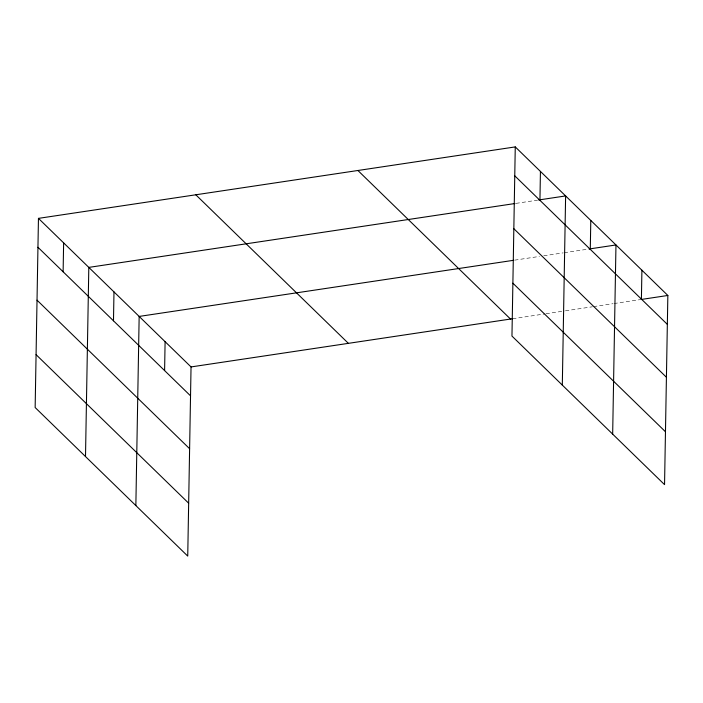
<?xml version="1.0" encoding="UTF-8"?>
<svg xmlns="http://www.w3.org/2000/svg" width="703" height="703" viewBox="0 0 703 703"><rect width="100%" height="100%" fill="white"/><g stroke="black" fill="none" stroke-linecap="round" stroke-linejoin="round"><path stroke-width="0.53" stroke-dasharray="3.52 2.64" d="M516.037 203.369L537.593 200.135M514.666 260.145L539.456 256.428M543.762 255.787L563.165 252.878M564.237 252.72L587.945 249.161M512.654 318.731L544.992 313.889M546.064 313.723L564.386 310.981M565.467 310.814L592.409 306.78M593.49 306.622L612.884 303.714M613.965 303.547L639.827 299.671"/><path stroke-width="1.05" d="M38.454 218.369L35.15 407.529L187.736 556.091L191.04 366.931L38.454 218.369L515.264 146.909L667.85 295.471L664.546 484.631L511.96 336.069L515.264 146.909M63.121 271.78L63.63 242.886M85.502 456.555L88.806 267.395L514.965 203.527M113.482 320.805L113.983 291.912M135.855 505.58L139.159 316.42L513.585 260.303M164.599 370.578L165.1 341.676M539.939 200.329L540.44 171.427M562.312 385.095L565.616 195.935L538.674 199.977M590.292 249.354L590.792 220.452M612.665 434.12L615.969 244.96L589.026 249.003M641.408 299.118L641.909 270.216M191.04 366.931L512.654 318.731M640.908 299.513L667.85 295.471M514.754 175.812L667.349 324.373M513.831 228.695L666.426 377.256M512.882 283.186L665.469 431.747M357.915 170.495L510.501 319.057M195.803 194.793L348.389 343.354M37.944 247.271L190.531 395.833M37.022 300.155L189.608 448.716M36.073 354.646L188.659 503.199"/></g></svg>
